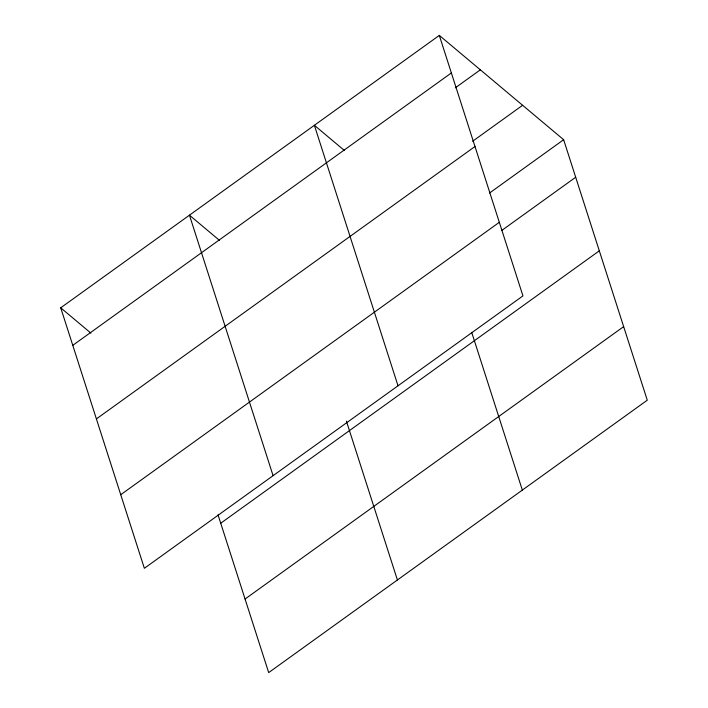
<?xml version="1.0" encoding="UTF-8"?>
<svg xmlns="http://www.w3.org/2000/svg" width="708" height="708" viewBox="0 0 708 708"><rect width="100%" height="100%" fill="white"/><g stroke="black" fill="none" stroke-linecap="round" stroke-linejoin="round"><path stroke-width="1.06" d="M439.314 35.4L522.947 295.891L144.361 568.294L60.729 307.803L439.314 35.4L563.639 139.706L647.271 400.197L268.686 672.6L218.029 514.822M72.782 345.345L451.359 72.942M455.35 87.801L480.334 69.827M472.634 141.246L522.61 105.288M96.403 418.915L474.988 146.512M489.573 193.001L563.639 139.706M120.741 494.715L499.317 222.312M501.627 230.542L575.692 177.248M220.728 523.23L599.313 250.827M245.065 599.03L623.651 326.627M344.522 150.583L314.379 125.289L398.011 385.78M219.595 240.472L189.452 215.188L273.084 475.67M60.729 307.803L90.872 333.096M471.678 332.309L522.336 490.086M346.416 421.154L397.409 579.985"/></g></svg>
